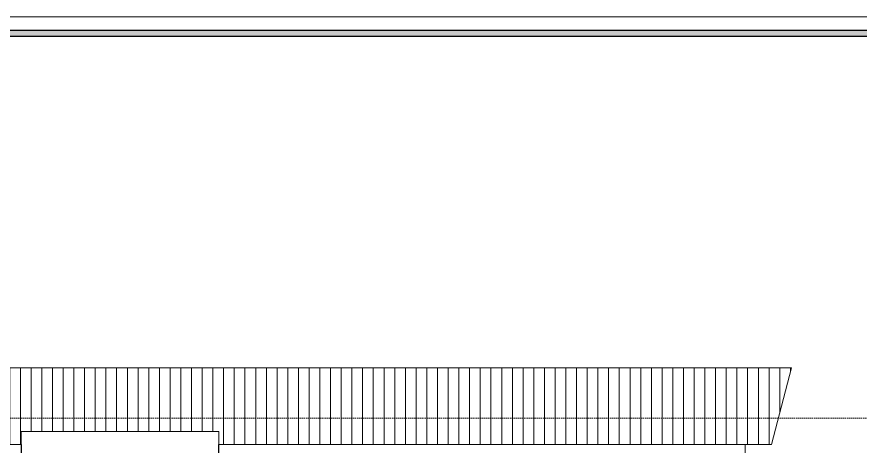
# Model space of a CAD drawing. Extents: x 775040 to 808375, y 4159409 to 4163651.
# Drawn here: x 799738 to 801020, y 4162636 to 4163289 of the extents above; entities that cross this region are included whole.
import ezdxf

# ---------------------------------------------------------------- set-up
doc = ezdxf.new("R2010")
doc.units = 0
doc.header["$MEASUREMENT"] = 0
doc.linetypes.add('ACAD_ISO07W100', pattern=[3, 0, -3])
for name, color, linetype, lineweight in [('KALIN', 30, 'Continuous', 18), ('Z_antet', 31, 'Continuous', 30), ('Z_g6', 6, 'Continuous', 20), ('Z_g8', 192, 'Continuous', 30), ('Z_izdot', 42, 'ACAD_ISO07W100', 9), ('Z_tarama', 8, 'Continuous', 5)]:
    doc.layers.add(name, color=color, linetype=linetype, lineweight=lineweight)

msp = doc.modelspace()

# ---------------------------------------------------------------- hatches: boundary and pattern name
at = {"layer": 'Z_antet'}
msp.add_hatch(color=256, dxfattribs=at).paths.add_polyline_path([(798279.31, 4159743.65), (798279.31, 4159438.75), (801675.79, 4159438.75), (801675.79, 4163258.75), (798279.31, 4163258.75), (798279.31, 4159741.15), (798269.31, 4159741.15), (798269.31, 4163268.75), (801685.79, 4163268.75), (801685.79, 4159428.75), (798269.31, 4159428.75), (798269.31, 4159743.65)])
at = {"layer": 'Z_tarama'}
h = msp.add_hatch(dxfattribs=at)
h.set_pattern_fill('ANSI31', color=251, scale=130, angle=45, style=0)
h.paths.add_polyline_path([(798905.19, 4162755.3), (798905.19, 4162658.58), (798905.19, 4162638.58), (799745.19, 4162638.58), (799745.19, 4162658.58), (800045.19, 4162658.58), (800045.19, 4162638.58), (800845.19, 4162638.58), (800885.19, 4162638.58), (800915.19, 4162755.3), (800885.19, 4162755.3)])

# ---------------------------------------------------------------- linework, layer by layer
at = {"layer": 'KALIN'}
msp.add_lwpolyline([(798129.31, 4163288.75), (798129.31, 4159408.75), (801705.79, 4159408.75), (801705.79, 4163288.75)], close=True, dxfattribs=at)
msp.add_lwpolyline([(798149.31, 4159741.15), (798149.31, 4163288.75), (801705.79, 4163288.75), (801705.79, 4159408.75), (798149.31, 4159408.75), (798149.31, 4159743.65)], dxfattribs=at)
at = {"layer": 'Z_antet'}
msp.add_lwpolyline([(798279.31, 4159743.65), (798279.31, 4159438.75), (801675.79, 4159438.75), (801675.79, 4163258.75), (798279.31, 4163258.75), (798279.31, 4159741.15), (798269.31, 4159741.15), (798269.31, 4163268.75), (801685.79, 4163268.75), (801685.79, 4159428.75), (798269.31, 4159428.75), (798269.31, 4159743.65)], close=True, dxfattribs=at)
at = {"layer": 'Z_g6', "linetype": 'Continuous'}
for p, q in [((798805.19, 4162755.3), (800885.19, 4162755.3)), ((800885.19, 4162755.3), (800915.19, 4162755.3)), ((800915.19, 4162755.3), (800885.19, 4162638.58)), ((800045.19, 4162658.58), (799745.19, 4162658.58)), ((799745.19, 4162638.58), (799745.19, 4162658.58)), ((800045.19, 4162638.58), (800045.19, 4162658.58)), ((798905.19, 4162638.58), (799745.19, 4162638.58)), ((800885.19, 4162638.58), (800045.19, 4162638.58)), ((800045.19, 4162638.58), (800845.19, 4162638.58))]:
    msp.add_line(p, q, dxfattribs=at)
at = {"layer": 'Z_g6', "color": 6, "linetype": 'Continuous'}
msp.add_line((800845.19, 4162058.58), (800845.19, 4162638.58), dxfattribs=at)
at = {"layer": 'Z_g8'}
for p, q in [((799745.19, 4162638.58), (799745.19, 4162058.58)), ((800045.19, 4162448.58), (800045.19, 4162638.58))]:
    msp.add_line(p, q, dxfattribs=at)
at = {"layer": 'Z_izdot'}
msp.add_line((801229.63, 4162678.58), (797358.13, 4162678.58), dxfattribs=at)

doc.saveas('drawing.dxf')
